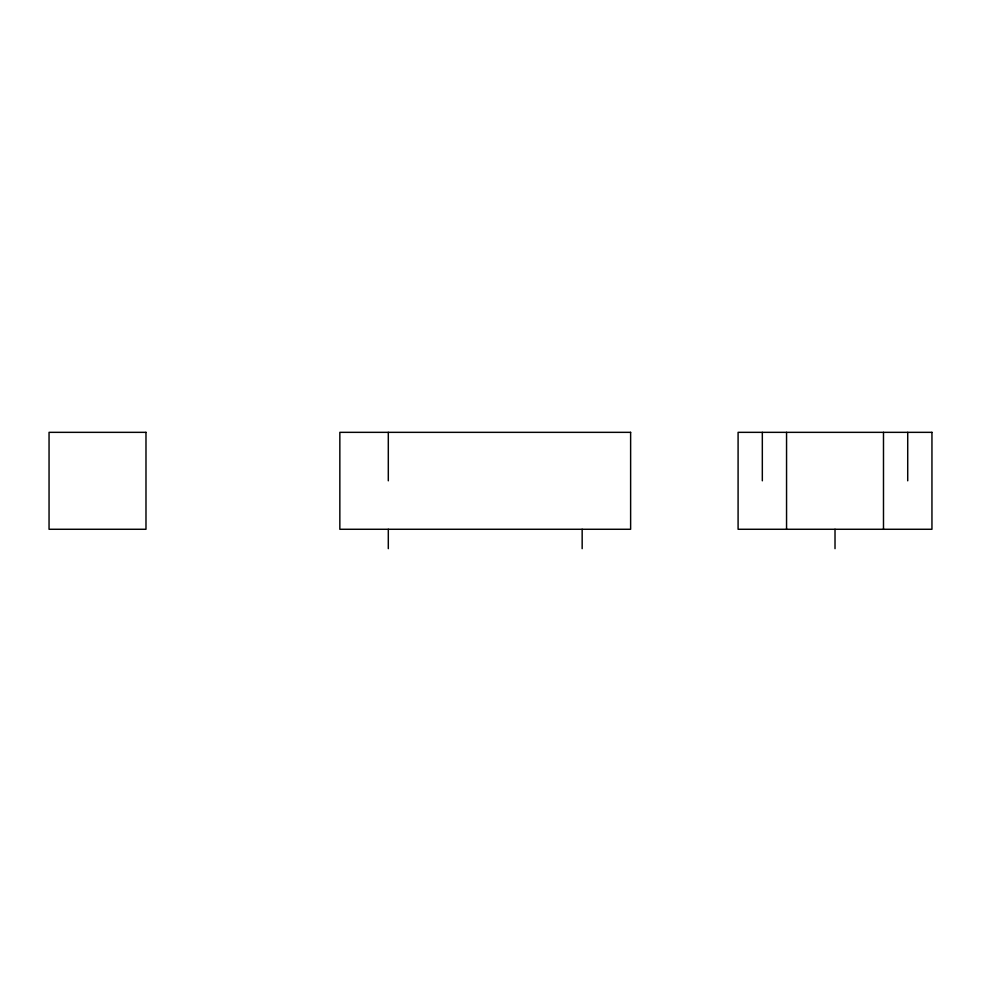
<?xml version="1.0" encoding="UTF-8"?>
<svg xmlns="http://www.w3.org/2000/svg" width="981" height="981" viewBox="0 0 981 981"><rect width="100%" height="100%" fill="white"/><g stroke="black" fill="none" stroke-linecap="round" stroke-linejoin="round"><path stroke-width="1.47" d="M907.719 432.339L907.719 480.813M883.489 432.339L883.489 529.274M835.015 529.274L835.015 548.661M786.554 432.339L786.554 529.274M762.323 432.339L762.323 480.813M582.162 529.274L582.162 548.661M388.304 432.339L388.304 480.813M388.304 529.274L388.304 548.661M145.985 432.339L49.05 432.339L49.05 529.274L145.985 529.274L145.985 432.339M630.624 432.339L339.843 432.339L339.843 529.274L630.624 529.274L630.624 432.339M931.95 432.339L738.092 432.339L738.092 529.274L931.95 529.274L931.95 432.339"/></g></svg>
